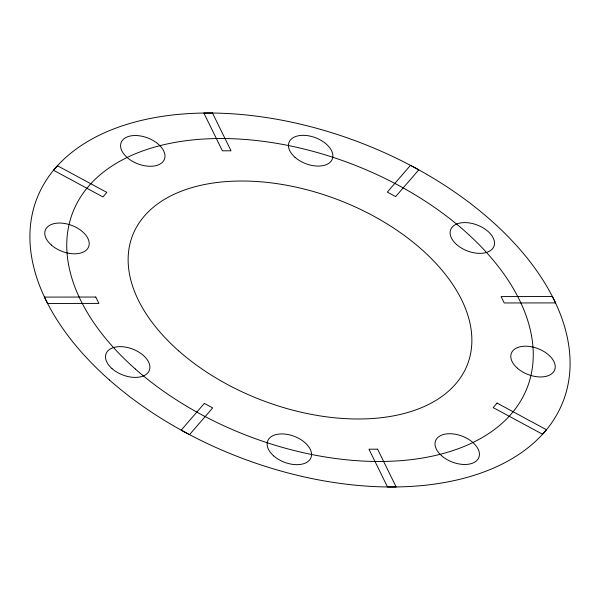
<?xml version="1.0" encoding="UTF-8"?>
<svg xmlns="http://www.w3.org/2000/svg" width="600" height="600" viewBox="0 0 600 600"><rect width="100%" height="100%" fill="white"/><g stroke="black" fill="none" stroke-linecap="round" stroke-linejoin="round"><path stroke-width="0.9" d="M57.412 165.727L53.505 170.243L102.93 196.92L106.83 192.405L57.412 165.727M204.345 403.403L181.178 430.17L189.51 434.67L212.678 407.903L204.345 403.403M410.49 165.33L387.322 192.097L395.655 196.597L418.822 169.83L410.49 165.33M497.07 403.08L493.17 407.595L542.588 434.272L546.495 429.757L497.07 403.08M212.483 113.01L203.827 113.025L222.39 150.81L231.045 150.803L212.483 113.01M95.775 297.038L44.438 297.097L47.572 303.465L98.903 303.413L95.775 297.038M552.428 296.535L501.097 296.587L504.225 302.962L555.562 302.903L552.428 296.535M377.61 449.19L368.955 449.197L387.518 486.99L396.173 486.975L377.61 449.19M178.695 350.88A179.445 107.243 21 0 0 466.103 367.718A179.445 107.243 21 0 0 255.202 181.41A179.445 107.243 21 0 0 178.695 350.88M109.373 379.95A281.978 168.517 21 0 0 561.015 406.41A281.978 168.517 21 0 0 229.612 113.64A281.978 168.517 21 0 0 109.373 379.95M135.368 369.045A243.525 145.538 21 0 0 525.42 391.897A243.525 145.538 21 0 0 239.205 139.058A243.525 145.538 21 0 0 135.368 369.045M456.623 244.553A23.197 13.867 21 0 0 493.785 246.728A23.197 13.867 21 0 0 466.515 222.645A23.197 13.867 21 0 0 456.623 244.553M294.983 157.29A23.197 13.867 21 0 0 332.138 159.465A23.197 13.867 21 0 0 304.875 135.382A23.197 13.867 21 0 0 294.983 157.29M127.095 157.477A23.197 13.867 21 0 0 164.25 159.653A23.197 13.867 21 0 0 136.98 135.57A23.197 13.867 21 0 0 127.095 157.477M51.3 245.002A23.197 13.867 21 0 0 88.463 247.185A23.197 13.867 21 0 0 61.193 223.095A23.197 13.867 21 0 0 51.3 245.002M112.012 368.603A23.197 13.867 21 0 0 149.167 370.778A23.197 13.867 21 0 0 121.905 346.695A23.197 13.867 21 0 0 112.012 368.603M273.653 455.865A23.197 13.867 21 0 0 310.808 458.04A23.197 13.867 21 0 0 283.545 433.957A23.197 13.867 21 0 0 273.653 455.865M441.54 455.678A23.197 13.867 21 0 0 478.702 457.853A23.197 13.867 21 0 0 451.433 433.77A23.197 13.867 21 0 0 441.54 455.678M517.335 368.153A23.197 13.867 21 0 0 554.49 370.327A23.197 13.867 21 0 0 527.22 346.237A23.197 13.867 21 0 0 517.335 368.153"/></g></svg>
